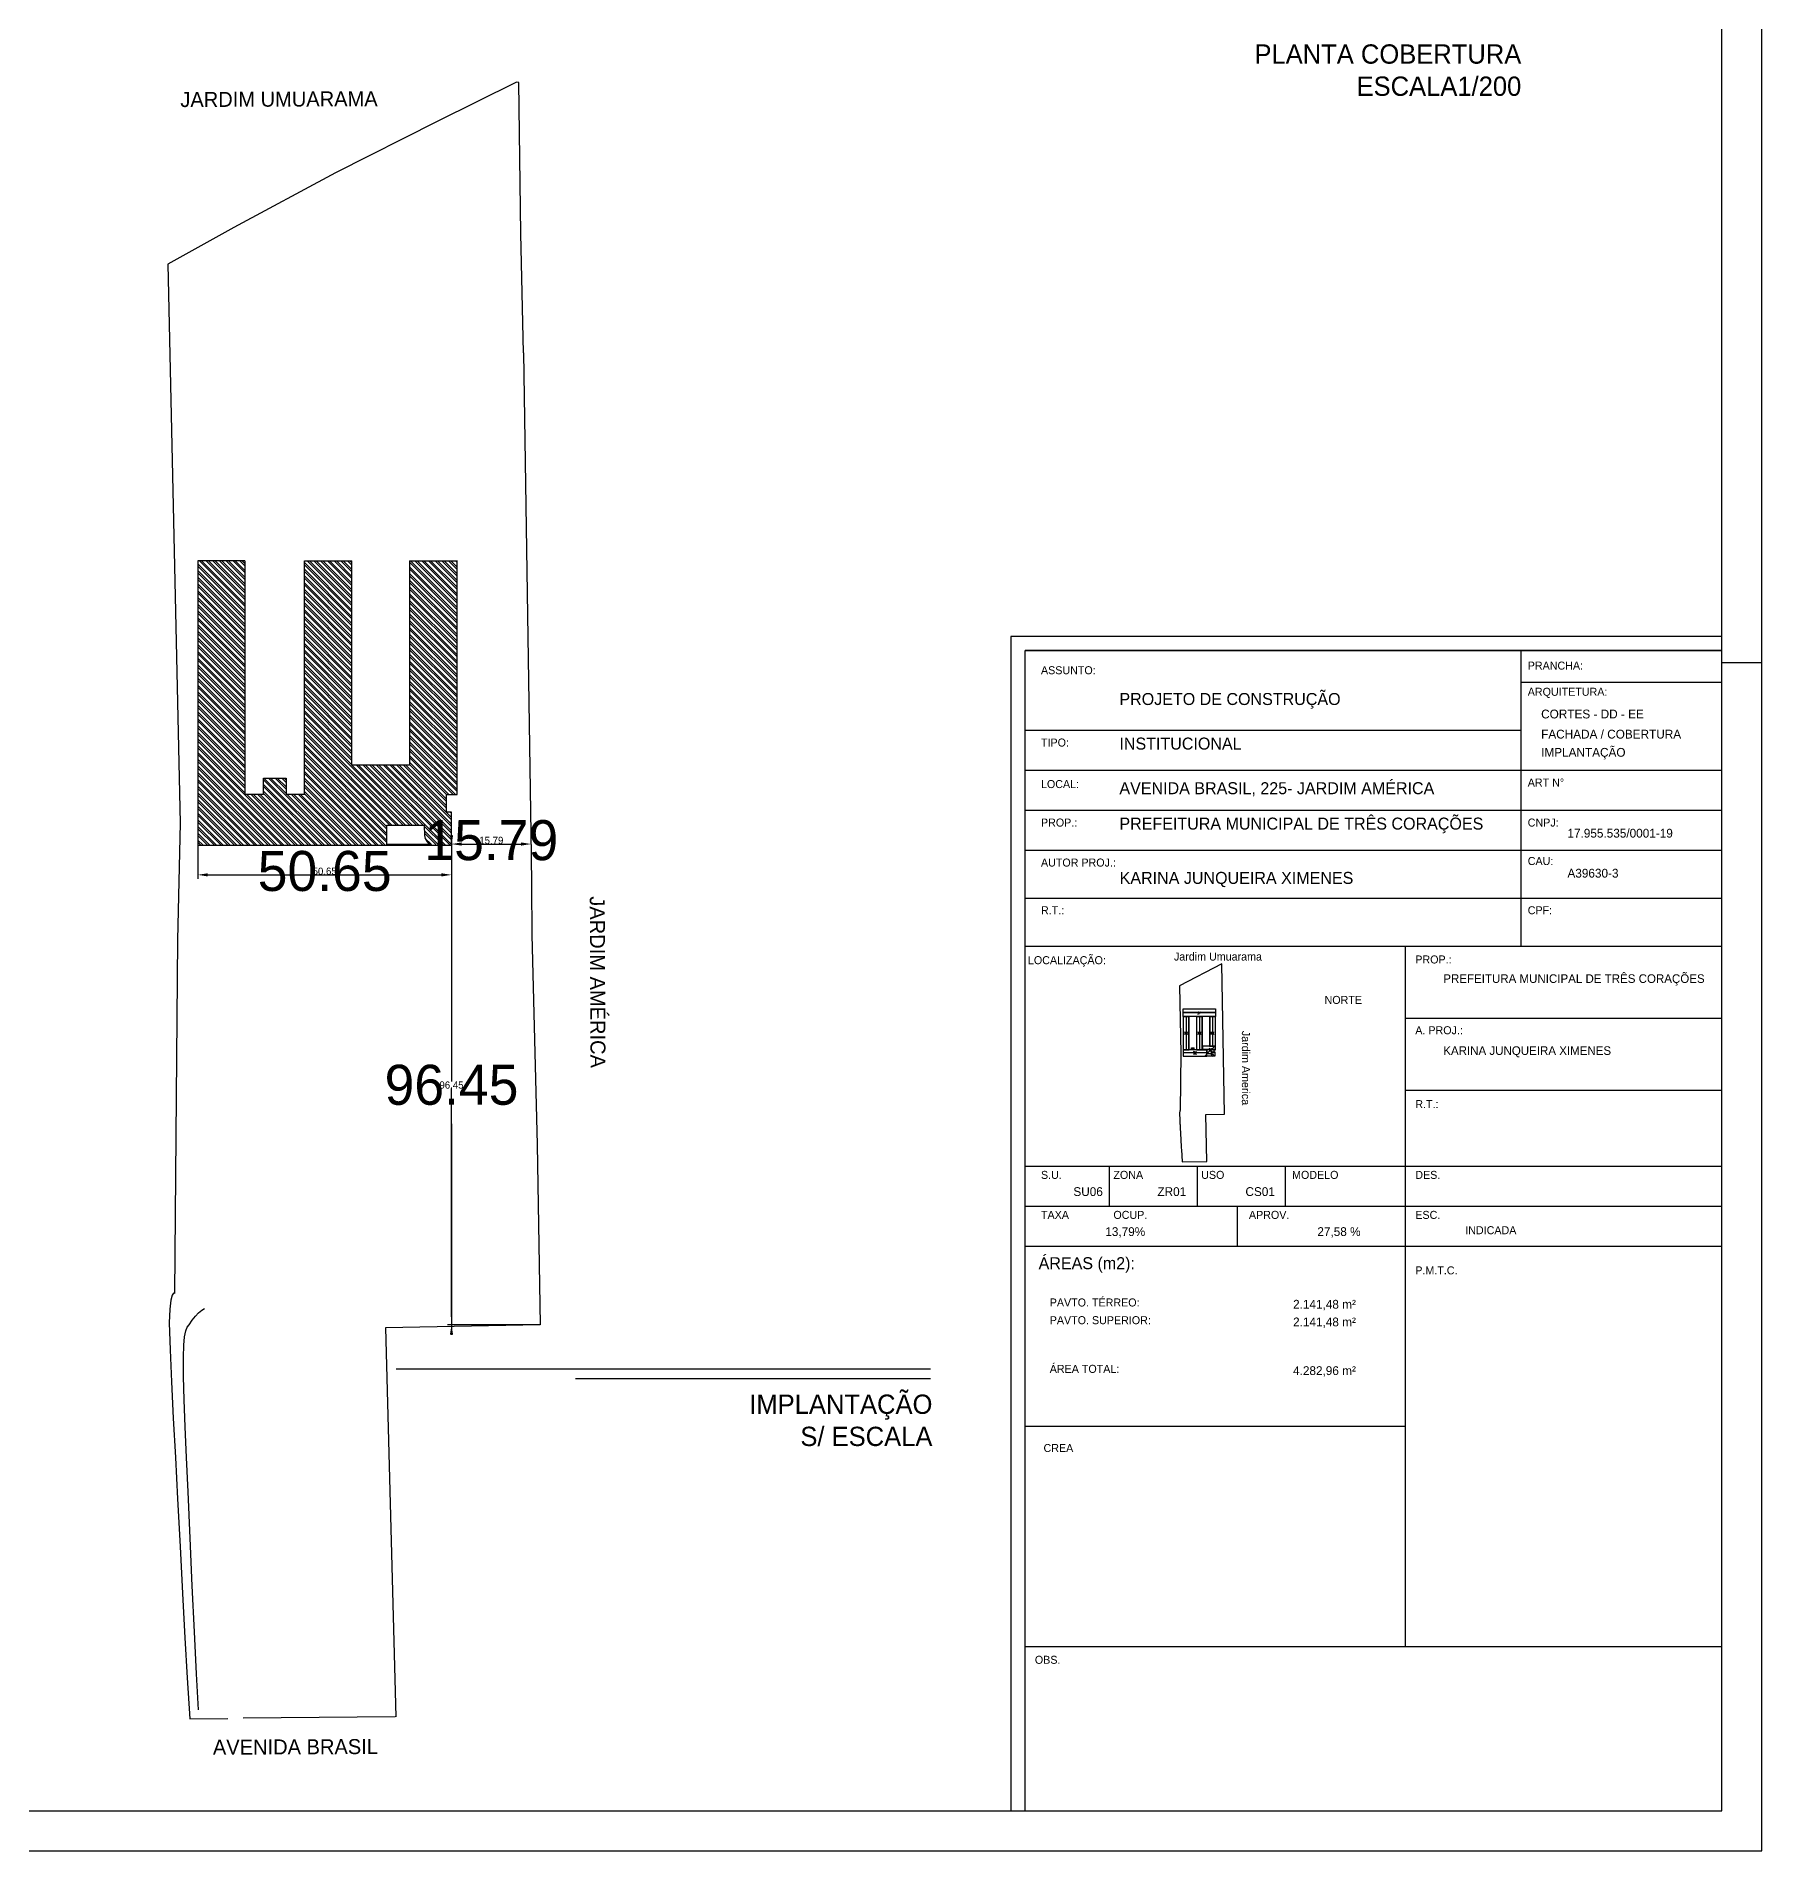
# Model space of a CAD drawing. Header units: metres. Extents: x -999 to 3200, y -1400 to 5056.
# Drawn here: x 1478.89 to 1522.01, y 4703.16 to 4748.51 of the extents above; entities that cross this region are included whole.
import ezdxf

# ---------------------------------------------------------------- set-up
doc = ezdxf.new("R2010")
doc.units = ezdxf.units.M
for name, color, linetype, true_color in [('0.4', 7, 'Continuous', 0x000008), ('0.8', 7, 'Continuous', 0x000008), ('1', 7, 'Continuous', 0x000001), ('LINHA FINAS', 1, 'Continuous', 0x010c03), ('LINHAS', 7, 'Continuous', 0x000002), ('PLANIMETRIA', 7, 'Continuous', 0x000007), ('S2MARGF', 7, 'Continuous', 0x000004), ('S2MARGG', 7, 'Continuous', 0x00000d), ('TEXTO', 7, 'Continuous', 0x000008)]:
    doc.layers.add(name, color=color, linetype=linetype, true_color=true_color)

# ---------------------------------------------------------------- blocks, each defined once
blk = doc.blocks.new('_CLOSEDFILLED')
at = {"color": 0, "linetype": 'BYBLOCK'}
blk.add_solid([(-1, 0.16), (0, 0), (-1, -0.16)], dxfattribs=at)

msp = doc.modelspace()

# ---------------------------------------------------------------- hatches: boundary and pattern name
at = {"layer": '0.4'}
h = msp.add_hatch(dxfattribs=at)
h.set_pattern_fill('ANSI31', color=8)
h.paths.add_polyline_path([(1508.359, 4724.014), (1508.359, 4724.108), (1507.553, 4724.108), (1507.553, 4724.014), (1508.359, 4724.014)])
h.paths.add_polyline_path([(1508.359, 4724.111), (1508.359, 4724.205), (1507.553, 4724.205), (1507.553, 4724.111), (1508.359, 4724.111)])
h.paths.add_polyline_path([(1508.359, 4723.187), (1508.359, 4723.272), (1508.032, 4723.272), (1508.032, 4723.187), (1508.359, 4723.187)])
h.paths.add_polyline_path([(1508.268, 4723.216), (1508.234, 4723.199), (1508.199, 4723.216), (1508.234, 4723.207), (1508.268, 4723.216)])
h.paths.add_polyline_path([(1508.326, 4723.128), (1508.326, 4723.183), (1508.142, 4723.183), (1508.142, 4723.089), (1508.259, 4723.089), (1508.259, 4723.128), (1508.326, 4723.128)])
h.paths.add_polyline_path([(1508.139, 4723.105), (1508.139, 4723.181), (1508.032, 4723.181), (1507.553, 4723.181), (1507.553, 4723.105), (1508.139, 4723.105)])
h.paths.add_polyline_path([(1507.881, 4723.138), (1507.846, 4723.12), (1507.812, 4723.138), (1507.846, 4723.129), (1507.881, 4723.138)])
h.paths.add_polyline_path([(1507.553, 4723.102), (1507.553, 4723.026), (1508.139, 4723.026), (1508.139, 4723.102), (1507.553, 4723.102)])
h.paths.add_polyline_path([(1507.881, 4723.071), (1507.846, 4723.08), (1507.812, 4723.071), (1507.846, 4723.088), (1507.881, 4723.071)])
h.paths.add_polyline_path([(1508.269, 4723.214), (1508.199, 4723.214), (1508.199, 4723.232), (1508.269, 4723.232), (1508.269, 4723.214), (1508.269, 4723.214)])
h.paths.add_polyline_path([(1508.269, 4723.135), (1508.199, 4723.135), (1508.199, 4723.153), (1508.269, 4723.153), (1508.269, 4723.135)])
h.paths.add_polyline_path([(1507.881, 4723.135), (1507.811, 4723.135), (1507.811, 4723.154), (1507.881, 4723.154), (1507.881, 4723.135)])
h.paths.add_polyline_path([(1507.881, 4723.057), (1507.811, 4723.057), (1507.811, 4723.075), (1507.881, 4723.075), (1507.881, 4723.057)])
h.paths.add_polyline_path([(1507.991, 4724.062), (1507.921, 4724.062), (1507.921, 4724.081), (1507.991, 4724.081), (1507.991, 4724.062)])
h.paths.add_polyline_path([(1507.991, 4724.141), (1507.921, 4724.141), (1507.921, 4724.159), (1507.991, 4724.159), (1507.991, 4724.141)])
h = msp.add_hatch(dxfattribs=at)
h.set_pattern_fill('ANSI31', color=8)
h.paths.add_polyline_path([(1508.359, 4723.275), (1508.359, 4724.009), (1508.288, 4724.009), (1508.288, 4723.275), (1508.359, 4723.275)])
h.paths.add_polyline_path([(1508.317, 4723.631), (1508.309, 4723.596), (1508.317, 4723.562), (1508.3, 4723.596), (1508.317, 4723.631)])
h.paths.add_polyline_path([(1508.285, 4723.275), (1508.285, 4724.009), (1508.215, 4724.009), (1508.215, 4723.275), (1508.285, 4723.275)])
h.paths.add_polyline_path([(1508.25, 4723.631), (1508.268, 4723.596), (1508.25, 4723.562), (1508.259, 4723.596), (1508.25, 4723.631)])
h.paths.add_polyline_path([(1508.03, 4723.183), (1508.03, 4724.009), (1507.96, 4724.009), (1507.96, 4723.183), (1508.03, 4723.183)])
h.paths.add_polyline_path([(1507.992, 4723.562), (1507.974, 4723.596), (1507.992, 4723.631), (1507.983, 4723.596), (1507.992, 4723.562)])
h.paths.add_polyline_path([(1507.956, 4723.183), (1507.956, 4724.009), (1507.886, 4724.009), (1507.886, 4723.183), (1507.956, 4723.183)])
h.paths.add_polyline_path([(1507.924, 4723.562), (1507.933, 4723.596), (1507.924, 4723.631), (1507.942, 4723.596), (1507.924, 4723.562)])
h.paths.add_polyline_path([(1507.695, 4723.183), (1507.695, 4724.009), (1507.626, 4724.009), (1507.626, 4723.183), (1507.695, 4723.183)])
h.paths.add_polyline_path([(1507.658, 4723.562), (1507.64, 4723.596), (1507.658, 4723.631), (1507.649, 4723.596), (1507.658, 4723.562)])
h.paths.add_polyline_path([(1507.623, 4723.183), (1507.623, 4724.009), (1507.553, 4724.009), (1507.553, 4723.183), (1507.623, 4723.183)])
h.paths.add_polyline_path([(1507.591, 4723.562), (1507.6, 4723.596), (1507.591, 4723.631), (1507.608, 4723.596), (1507.591, 4723.562)])
h.paths.add_polyline_path([(1508.341, 4723.028), (1508.341, 4723.126), (1508.263, 4723.126), (1508.263, 4723.058), (1508.263, 4723.055), (1508.263, 4723.052), (1508.264, 4723.05), (1508.265, 4723.047), (1508.266, 4723.044), (1508.267, 4723.042), (1508.269, 4723.04), (1508.27, 4723.038), (1508.272, 4723.036), (1508.274, 4723.034), (1508.277, 4723.032), (1508.279, 4723.031), (1508.281, 4723.03), (1508.284, 4723.029), (1508.287, 4723.028), (1508.289, 4723.028), (1508.292, 4723.028), (1508.341, 4723.028)])
h.paths.add_polyline_path([(1508.299, 4723.095), (1508.294, 4723.077), (1508.299, 4723.059), (1508.29, 4723.077), (1508.299, 4723.095)])
h.paths.add_polyline_path([(1508.313, 4723.631), (1508.313, 4723.561), (1508.335, 4723.561), (1508.335, 4723.631), (1508.313, 4723.631)])
h.paths.add_polyline_path([(1508.233, 4723.631), (1508.233, 4723.561), (1508.254, 4723.561), (1508.254, 4723.631), (1508.233, 4723.631)])
h.paths.add_polyline_path([(1507.988, 4723.631), (1507.988, 4723.561), (1508.009, 4723.561), (1508.009, 4723.631), (1507.988, 4723.631)])
h.paths.add_polyline_path([(1507.907, 4723.631), (1507.907, 4723.561), (1507.928, 4723.561), (1507.928, 4723.631), (1507.907, 4723.631), (1507.907, 4723.631)])
h.paths.add_polyline_path([(1507.654, 4723.631), (1507.654, 4723.561), (1507.675, 4723.561), (1507.675, 4723.631), (1507.654, 4723.631)])
h.paths.add_polyline_path([(1507.574, 4723.631), (1507.574, 4723.561), (1507.595, 4723.561), (1507.595, 4723.631), (1507.574, 4723.631), (1507.574, 4723.631)])
h.paths.add_polyline_path([(1508.297, 4723.095), (1508.297, 4723.059), (1508.308, 4723.059), (1508.308, 4723.095), (1508.297, 4723.095), (1508.297, 4723.095)])
at = {"layer": '0.8'}
h = msp.add_hatch(dxfattribs=at)
h.set_pattern_fill('ANSI31', color=8)
h.paths.add_polyline_path([(1507.825, 4723.232), (1507.758, 4723.232), (1507.758, 4723.183), (1507.825, 4723.183), (1507.825, 4723.232)])
h.paths.add_polyline_path([(1507.809, 4723.207), (1507.774, 4723.207), (1507.774, 4723.217), (1507.809, 4723.217), (1507.809, 4723.207)])
at = {"layer": '1'}
h = msp.add_hatch(color=8, dxfattribs=at)
h.dxf.hatch_style = 1
h.paths.add_polyline_path([(1507.956, 4724.135), (1507.921, 4724.143), (1507.956, 4724.126), (1507.991, 4724.143), (1507.956, 4724.135)])
h = msp.add_hatch(color=8, dxfattribs=at)
h.dxf.hatch_style = 1
h.paths.add_polyline_path([(1507.956, 4724.085), (1507.921, 4724.076), (1507.956, 4724.094), (1507.991, 4724.076), (1507.956, 4724.085)])
h = msp.add_hatch(color=8, dxfattribs=at)
h.dxf.hatch_style = 1
h.paths.add_polyline_path([(1507.6, 4723.596), (1507.591, 4723.562), (1507.608, 4723.596), (1507.591, 4723.631), (1507.6, 4723.596)])
h = msp.add_hatch(color=8, dxfattribs=at)
h.dxf.hatch_style = 1
h.paths.add_polyline_path([(1507.649, 4723.596), (1507.658, 4723.562), (1507.64, 4723.596), (1507.658, 4723.631), (1507.649, 4723.596)])
h = msp.add_hatch(color=8, dxfattribs=at)
h.dxf.hatch_style = 1
h.paths.add_polyline_path([(1507.792, 4723.204), (1507.774, 4723.209), (1507.792, 4723.2), (1507.809, 4723.209), (1507.792, 4723.204)])
h = msp.add_hatch(color=8, dxfattribs=at)
h.dxf.hatch_style = 1
h.paths.add_polyline_path([(1507.933, 4723.596), (1507.924, 4723.562), (1507.942, 4723.596), (1507.924, 4723.631), (1507.933, 4723.596)])
h = msp.add_hatch(color=8, dxfattribs=at)
h.dxf.hatch_style = 1
h.paths.add_polyline_path([(1507.983, 4723.596), (1507.992, 4723.562), (1507.974, 4723.596), (1507.992, 4723.631), (1507.983, 4723.596)])
h = msp.add_hatch(color=8, dxfattribs=at)
h.dxf.hatch_style = 1
h.paths.add_polyline_path([(1508.234, 4723.207), (1508.199, 4723.216), (1508.234, 4723.199), (1508.268, 4723.216), (1508.234, 4723.207)])
h = msp.add_hatch(color=8, dxfattribs=at)
h.dxf.hatch_style = 1
h.paths.add_polyline_path([(1508.259, 4723.596), (1508.25, 4723.562), (1508.268, 4723.596), (1508.25, 4723.631), (1508.259, 4723.596)])
h = msp.add_hatch(color=8, dxfattribs=at)
h.dxf.hatch_style = 1
h.paths.add_polyline_path([(1508.309, 4723.596), (1508.317, 4723.562), (1508.3, 4723.596), (1508.317, 4723.631), (1508.309, 4723.596)])
h = msp.add_hatch(color=8, dxfattribs=at)
h.dxf.hatch_style = 1
h.paths.add_polyline_path([(1507.846, 4723.129), (1507.812, 4723.138), (1507.846, 4723.12), (1507.881, 4723.138), (1507.846, 4723.129)])
h = msp.add_hatch(color=8, dxfattribs=at)
h.dxf.hatch_style = 1
h.paths.add_polyline_path([(1507.846, 4723.08), (1507.812, 4723.071), (1507.846, 4723.088), (1507.881, 4723.071), (1507.846, 4723.08)])
h = msp.add_hatch(color=8, dxfattribs=at)
h.dxf.hatch_style = 1
h.paths.add_polyline_path([(1508.234, 4723.158), (1508.199, 4723.149), (1508.234, 4723.166), (1508.268, 4723.149), (1508.234, 4723.158)])
h = msp.add_hatch(color=8, dxfattribs=at)
h.dxf.hatch_style = 1
h.paths.add_polyline_path([(1508.294, 4723.077), (1508.299, 4723.059), (1508.29, 4723.077), (1508.299, 4723.095), (1508.294, 4723.077)])

# ---------------------------------------------------------------- linework, layer by layer
at = {"color": 7}
for p, q in [((1484.101, 4735.403), (1482.926, 4735.403)), ((1482.926, 4735.329), (1484.101, 4734.154)), ((1482.926, 4735.273), (1484.101, 4734.098)), ((1482.926, 4735.161), (1484.101, 4733.986)), ((1482.926, 4735.105), (1484.101, 4733.93)), ((1482.964, 4735.403), (1484.101, 4734.266)), ((1483.02, 4735.403), (1484.101, 4734.322)), ((1483.133, 4735.403), (1484.101, 4734.435)), ((1483.189, 4735.403), (1484.101, 4734.491)), ((1483.301, 4735.403), (1484.101, 4734.603)), ((1483.357, 4735.403), (1484.101, 4734.659)), ((1483.469, 4735.403), (1484.101, 4734.771)), ((1483.525, 4735.403), (1484.101, 4734.828)), ((1483.638, 4735.403), (1484.101, 4734.94)), ((1483.694, 4735.403), (1484.101, 4734.996)), ((1483.806, 4735.403), (1484.101, 4735.108)), ((1483.862, 4735.403), (1484.101, 4735.164)), ((1483.974, 4735.403), (1484.101, 4735.277)), ((1484.031, 4735.403), (1484.101, 4735.333)), ((1485.589, 4735.403), (1486.776, 4735.403)), ((1485.589, 4735.361), (1486.776, 4734.173)), ((1485.589, 4735.304), (1486.776, 4734.117)), ((1485.589, 4735.192), (1486.776, 4734.005)), ((1485.589, 4735.136), (1486.776, 4733.949)), ((1485.589, 4735.024), (1486.776, 4733.836)), ((1485.658, 4735.403), (1486.776, 4734.285)), ((1485.714, 4735.403), (1486.776, 4734.341)), ((1485.827, 4735.403), (1486.776, 4734.454)), ((1485.883, 4735.403), (1486.776, 4734.51)), ((1485.995, 4735.403), (1486.776, 4734.622)), ((1486.051, 4735.403), (1486.776, 4734.678)), ((1486.163, 4735.403), (1486.776, 4734.79)), ((1486.22, 4735.403), (1486.776, 4734.847)), ((1486.332, 4735.403), (1486.776, 4734.959)), ((1486.388, 4735.403), (1486.776, 4735.015)), ((1486.5, 4735.403), (1486.776, 4735.127)), ((1486.556, 4735.403), (1486.776, 4735.183)), ((1486.669, 4735.403), (1486.776, 4735.296)), ((1486.725, 4735.403), (1486.776, 4735.352)), ((1488.22, 4735.403), (1489.407, 4735.403)), ((1488.22, 4735.367), (1489.407, 4734.18)), ((1488.22, 4735.255), (1489.407, 4734.068)), ((1488.22, 4735.199), (1489.407, 4734.011)), ((1488.22, 4735.087), (1489.407, 4733.899)), ((1488.22, 4735.031), (1489.407, 4733.843)), ((1488.24, 4735.403), (1489.407, 4734.236)), ((1488.352, 4735.403), (1489.407, 4734.348)), ((1488.408, 4735.403), (1489.407, 4734.404)), ((1488.521, 4735.403), (1489.407, 4734.517)), ((1488.577, 4735.403), (1489.407, 4734.573)), ((1488.689, 4735.403), (1489.407, 4734.685)), ((1488.745, 4735.403), (1489.407, 4734.741)), ((1488.857, 4735.403), (1489.407, 4734.853)), ((1488.914, 4735.403), (1489.407, 4734.909)), ((1489.026, 4735.403), (1489.407, 4735.022)), ((1489.082, 4735.403), (1489.407, 4735.078)), ((1489.194, 4735.403), (1489.407, 4735.19)), ((1489.25, 4735.403), (1489.407, 4735.246)), ((1489.363, 4735.403), (1489.407, 4735.358)), ((1482.926, 4734.992), (1484.101, 4733.817)), ((1482.926, 4734.936), (1484.101, 4733.761)), ((1482.926, 4734.824), (1484.101, 4733.649)), ((1482.926, 4734.768), (1484.101, 4733.593)), ((1482.926, 4734.656), (1484.101, 4733.481)), ((1482.926, 4734.599), (1484.101, 4733.424)), ((1485.589, 4734.968), (1486.776, 4733.78)), ((1485.589, 4734.855), (1486.776, 4733.668)), ((1485.589, 4734.799), (1486.776, 4733.612)), ((1485.589, 4734.687), (1486.776, 4733.5)), ((1485.589, 4734.631), (1486.776, 4733.443)), ((1488.22, 4734.918), (1489.407, 4733.731)), ((1488.22, 4734.862), (1489.407, 4733.675)), ((1488.22, 4734.75), (1489.407, 4733.562)), ((1488.22, 4734.694), (1489.407, 4733.506)), ((1488.22, 4734.582), (1489.407, 4733.394)), ((1482.926, 4734.487), (1484.101, 4733.312)), ((1482.926, 4734.431), (1484.101, 4733.256)), ((1482.926, 4734.319), (1484.101, 4733.144)), ((1482.926, 4734.263), (1484.101, 4733.088)), ((1482.926, 4734.15), (1484.101, 4732.975)), ((1482.926, 4734.094), (1484.101, 4732.919)), ((1485.589, 4734.519), (1486.776, 4733.331)), ((1485.589, 4734.463), (1486.776, 4733.275)), ((1485.589, 4734.35), (1486.776, 4733.163)), ((1485.589, 4734.294), (1486.776, 4733.107)), ((1485.589, 4734.182), (1486.776, 4732.994)), ((1485.589, 4734.126), (1486.776, 4732.938)), ((1488.22, 4734.525), (1489.407, 4733.338)), ((1488.22, 4734.413), (1489.407, 4733.226)), ((1488.22, 4734.357), (1489.407, 4733.17)), ((1488.22, 4734.245), (1489.407, 4733.057)), ((1488.22, 4734.189), (1489.407, 4733.001)), ((1482.926, 4733.982), (1484.101, 4732.807)), ((1482.926, 4733.926), (1484.101, 4732.751)), ((1482.926, 4733.814), (1484.101, 4732.639)), ((1482.926, 4733.757), (1484.101, 4732.582)), ((1482.926, 4733.645), (1484.101, 4732.47)), ((1485.589, 4734.014), (1486.776, 4732.826)), ((1485.589, 4733.957), (1486.776, 4732.77)), ((1485.589, 4733.845), (1486.776, 4732.658)), ((1485.589, 4733.789), (1486.776, 4732.602)), ((1485.589, 4733.677), (1486.776, 4732.489)), ((1488.22, 4734.076), (1489.407, 4732.889)), ((1488.22, 4734.02), (1489.407, 4732.833)), ((1488.22, 4733.908), (1489.407, 4732.721)), ((1488.22, 4733.852), (1489.407, 4732.664)), ((1488.22, 4733.74), (1489.407, 4732.552)), ((1488.22, 4733.684), (1489.407, 4732.496)), ((1482.926, 4733.589), (1484.101, 4732.414)), ((1482.926, 4733.477), (1484.101, 4732.302)), ((1482.926, 4733.421), (1484.101, 4732.246)), ((1482.926, 4733.308), (1484.101, 4732.133)), ((1482.926, 4733.252), (1484.101, 4732.077)), ((1485.589, 4733.621), (1486.776, 4732.433)), ((1485.589, 4733.508), (1486.776, 4732.321)), ((1485.589, 4733.452), (1486.776, 4732.265)), ((1485.589, 4733.34), (1486.776, 4732.153)), ((1485.589, 4733.284), (1486.776, 4732.096)), ((1488.22, 4733.571), (1489.407, 4732.384)), ((1488.22, 4733.515), (1489.407, 4732.328)), ((1488.22, 4733.403), (1489.407, 4732.215)), ((1488.22, 4733.347), (1489.407, 4732.159)), ((1488.22, 4733.234), (1489.407, 4732.047)), ((1482.926, 4733.14), (1484.101, 4731.965)), ((1482.926, 4733.084), (1484.101, 4731.909)), ((1482.926, 4732.972), (1484.101, 4731.797)), ((1482.926, 4732.916), (1484.101, 4731.741)), ((1482.926, 4732.803), (1484.101, 4731.628)), ((1482.926, 4732.747), (1484.101, 4731.572)), ((1485.589, 4733.172), (1486.776, 4731.984)), ((1485.589, 4733.116), (1486.776, 4731.928)), ((1485.589, 4733.003), (1486.776, 4731.816)), ((1485.589, 4732.947), (1486.776, 4731.76)), ((1485.589, 4732.835), (1486.776, 4731.647)), ((1485.589, 4732.779), (1486.776, 4731.591)), ((1488.22, 4733.178), (1489.407, 4731.991)), ((1488.22, 4733.066), (1489.407, 4731.879)), ((1488.22, 4733.01), (1489.407, 4731.822)), ((1488.22, 4732.898), (1489.407, 4731.71)), ((1488.22, 4732.842), (1489.407, 4731.654)), ((1482.926, 4732.635), (1484.101, 4731.46)), ((1482.926, 4732.579), (1484.101, 4731.404)), ((1482.926, 4732.467), (1484.101, 4731.292)), ((1482.926, 4732.41), (1484.101, 4731.235)), ((1482.926, 4732.298), (1484.101, 4731.123)), ((1485.589, 4732.667), (1486.776, 4731.479)), ((1485.589, 4732.61), (1486.776, 4731.423)), ((1485.589, 4732.498), (1486.776, 4731.311)), ((1485.589, 4732.442), (1486.776, 4731.255)), ((1485.589, 4732.33), (1486.776, 4731.142)), ((1488.22, 4732.729), (1489.407, 4731.542)), ((1488.22, 4732.673), (1489.407, 4731.486)), ((1488.22, 4732.561), (1489.407, 4731.373)), ((1488.22, 4732.505), (1489.407, 4731.317)), ((1488.22, 4732.393), (1489.407, 4731.205)), ((1488.22, 4732.336), (1489.407, 4731.149)), ((1482.926, 4732.242), (1484.101, 4731.067)), ((1482.926, 4732.13), (1484.101, 4730.955)), ((1482.926, 4732.074), (1484.101, 4730.899)), ((1482.926, 4731.961), (1484.101, 4730.786)), ((1482.926, 4731.905), (1484.101, 4730.73)), ((1485.589, 4732.274), (1486.776, 4731.086)), ((1485.589, 4732.161), (1486.776, 4730.974)), ((1485.589, 4732.105), (1486.776, 4730.918)), ((1485.589, 4731.993), (1486.776, 4730.806)), ((1485.589, 4731.937), (1486.776, 4730.749)), ((1485.589, 4731.825), (1486.776, 4730.637)), ((1488.22, 4732.224), (1489.407, 4731.037)), ((1488.22, 4732.168), (1489.407, 4730.981)), ((1488.22, 4732.056), (1489.407, 4730.868)), ((1488.22, 4732), (1489.407, 4730.812)), ((1488.22, 4731.887), (1489.407, 4730.7)), ((1488.22, 4731.831), (1489.407, 4730.644)), ((1482.926, 4731.793), (1484.101, 4730.618)), ((1482.926, 4731.737), (1484.101, 4730.562)), ((1482.926, 4731.625), (1484.101, 4730.45)), ((1482.926, 4731.569), (1484.101, 4730.394)), ((1482.926, 4731.456), (1484.101, 4730.281)), ((1482.926, 4731.4), (1484.101, 4730.225)), ((1485.589, 4731.769), (1486.776, 4730.581)), ((1485.589, 4731.656), (1486.776, 4730.469)), ((1485.589, 4731.6), (1486.776, 4730.413)), ((1485.589, 4731.488), (1486.776, 4730.3)), ((1485.589, 4731.432), (1488.224, 4728.796)), ((1488.22, 4731.719), (1489.407, 4730.532)), ((1488.22, 4731.663), (1489.407, 4730.475)), ((1488.22, 4731.551), (1489.407, 4730.363)), ((1488.22, 4731.495), (1489.407, 4730.307)), ((1488.22, 4731.382), (1489.407, 4730.195)), ((1482.926, 4731.288), (1484.101, 4730.113)), ((1482.926, 4731.232), (1484.101, 4730.057)), ((1482.926, 4731.12), (1484.101, 4729.945)), ((1482.926, 4731.063), (1484.101, 4729.888)), ((1482.926, 4730.951), (1484.101, 4729.776)), ((1485.589, 4731.319), (1488.113, 4728.795)), ((1485.589, 4731.263), (1488.057, 4728.795)), ((1485.589, 4731.151), (1487.945, 4728.795)), ((1485.589, 4731.095), (1487.889, 4728.794)), ((1485.589, 4730.983), (1487.778, 4728.794)), ((1485.589, 4730.927), (1487.722, 4728.793)), ((1488.22, 4731.326), (1489.407, 4730.139)), ((1488.22, 4731.214), (1489.407, 4730.026)), ((1488.22, 4731.158), (1489.407, 4729.97)), ((1488.22, 4731.046), (1489.407, 4729.858)), ((1488.22, 4730.989), (1489.407, 4729.802)), ((1482.926, 4730.895), (1484.101, 4729.72)), ((1482.926, 4730.783), (1484.101, 4729.608)), ((1482.926, 4730.727), (1485.36, 4728.293)), ((1482.926, 4730.614), (1485.247, 4728.293)), ((1482.926, 4730.558), (1485.191, 4728.293)), ((1485.589, 4730.814), (1487.651, 4728.752)), ((1485.589, 4730.758), (1487.651, 4728.696)), ((1485.589, 4730.646), (1487.651, 4728.583)), ((1485.589, 4730.59), (1487.651, 4728.527)), ((1485.589, 4730.478), (1487.651, 4728.415)), ((1488.22, 4730.877), (1489.407, 4729.69)), ((1488.22, 4730.821), (1489.407, 4729.634)), ((1488.22, 4730.709), (1489.367, 4729.562)), ((1488.22, 4730.653), (1489.311, 4729.562)), ((1488.22, 4730.54), (1489.198, 4729.562)), ((1488.22, 4730.484), (1489.145, 4729.559)), ((1482.926, 4730.446), (1485.079, 4728.293)), ((1482.926, 4730.39), (1485.023, 4728.293)), ((1482.926, 4730.278), (1484.911, 4728.293)), ((1482.926, 4730.222), (1484.854, 4728.293)), ((1482.926, 4730.109), (1484.742, 4728.293)), ((1482.926, 4730.053), (1484.686, 4728.293)), ((1485.589, 4730.421), (1487.651, 4728.359)), ((1485.589, 4730.309), (1487.605, 4728.293)), ((1485.589, 4730.253), (1487.548, 4728.293)), ((1485.589, 4730.141), (1487.436, 4728.293)), ((1485.589, 4730.085), (1487.38, 4728.293)), ((1486.777, 4730.299), (1488.28, 4728.796)), ((1486.889, 4730.299), (1488.392, 4728.797)), ((1486.945, 4730.299), (1488.448, 4728.797)), ((1487.058, 4730.299), (1488.559, 4728.798)), ((1487.114, 4730.299), (1489.113, 4728.3)), ((1487.226, 4730.299), (1489.231, 4728.295)), ((1487.282, 4730.299), (1489.266, 4728.316)), ((1487.394, 4730.299), (1489.266, 4728.428)), ((1487.451, 4730.299), (1489.266, 4728.484)), ((1487.563, 4730.299), (1489.266, 4728.596)), ((1487.619, 4730.299), (1489.266, 4728.652)), ((1487.731, 4730.299), (1489.266, 4728.765)), ((1487.787, 4730.299), (1489.266, 4728.821)), ((1487.9, 4730.299), (1489.266, 4728.933)), ((1487.956, 4730.299), (1489.266, 4728.989)), ((1488.068, 4730.299), (1489.145, 4729.223)), ((1488.124, 4730.299), (1489.145, 4729.279)), ((1488.22, 4730.372), (1489.145, 4729.447)), ((1488.22, 4730.316), (1489.145, 4729.391)), ((1482.926, 4729.941), (1484.574, 4728.293)), ((1482.926, 4729.885), (1484.518, 4728.293)), ((1482.926, 4729.772), (1484.405, 4728.293)), ((1482.926, 4729.716), (1484.349, 4728.293)), ((1482.926, 4729.604), (1484.237, 4728.293)), ((1484.141, 4729.568), (1485.416, 4728.293)), ((1484.253, 4729.568), (1485.528, 4728.293)), ((1484.309, 4729.568), (1485.584, 4728.293)), ((1484.421, 4729.568), (1485.696, 4728.293)), ((1484.477, 4729.568), (1485.752, 4728.293)), ((1484.567, 4729.928), (1486.201, 4728.293)), ((1484.567, 4729.816), (1486.089, 4728.293)), ((1484.567, 4729.76), (1486.033, 4728.293)), ((1484.567, 4729.647), (1485.921, 4728.293)), ((1484.567, 4729.591), (1485.865, 4728.293)), ((1484.576, 4729.974), (1486.258, 4728.293)), ((1484.689, 4729.974), (1486.37, 4728.293)), ((1484.745, 4729.974), (1485.135, 4729.584)), ((1484.857, 4729.974), (1485.135, 4729.696)), ((1484.913, 4729.974), (1485.135, 4729.752)), ((1485.025, 4729.974), (1485.135, 4729.864)), ((1485.081, 4729.974), (1485.135, 4729.92)), ((1485.151, 4729.568), (1486.426, 4728.293)), ((1485.263, 4729.568), (1486.538, 4728.293)), ((1485.319, 4729.568), (1486.594, 4728.293)), ((1485.432, 4729.568), (1486.707, 4728.293)), ((1485.488, 4729.568), (1486.763, 4728.293)), ((1485.589, 4729.972), (1487.268, 4728.293)), ((1485.589, 4729.916), (1487.212, 4728.293)), ((1485.589, 4729.804), (1487.099, 4728.293)), ((1485.589, 4729.748), (1487.043, 4728.293)), ((1485.589, 4729.636), (1486.931, 4728.293)), ((1485.589, 4729.58), (1486.875, 4728.293)), ((1482.926, 4729.548), (1484.181, 4728.293)), ((1482.926, 4729.436), (1484.069, 4728.293)), ((1482.926, 4729.38), (1484.012, 4728.293)), ((1482.926, 4729.267), (1483.9, 4728.293)), ((1482.926, 4729.211), (1483.844, 4728.293)), ((1489.244, 4729.124), (1489.266, 4729.101)), ((1482.926, 4729.099), (1483.732, 4728.293)), ((1482.926, 4729.043), (1483.676, 4728.293)), ((1482.926, 4728.931), (1483.563, 4728.293)), ((1482.926, 4728.874), (1483.507, 4728.293)), ((1482.926, 4728.762), (1483.395, 4728.293)), ((1482.926, 4728.706), (1483.339, 4728.293)), ((1488.587, 4728.77), (1489.054, 4728.303)), ((1488.588, 4728.657), (1488.937, 4728.308)), ((1482.926, 4728.594), (1483.227, 4728.293)), ((1482.926, 4728.538), (1483.171, 4728.293)), ((1482.926, 4728.425), (1483.058, 4728.293)), ((1482.926, 4728.369), (1483.002, 4728.293)), ((1482.926, 4728.293), (1482.926, 4727.554)), ((1488.588, 4728.6), (1488.878, 4728.311)), ((1488.603, 4728.473), (1488.765, 4728.312)), ((1489.266, 4728.543), (1489.266, 4723.269)), ((1489.266, 4728.293), (1489.266, 4728.324)), ((1489.266, 4728.293), (1489.266, 4727.554)), ((1489.266, 4728.293), (1489.266, 4728.293)), ((1491.255, 4728.324), (1491.255, 4728.324)), ((1483.176, 4727.554), (1483.596, 4727.554)), ((1488.596, 4727.554), (1489.016, 4727.554)), ((1489.266, 4721.332), (1489.266, 4716.058)), ((1491.48, 4716.308), (1489.266, 4716.308))]:
    msp.add_line(p, q, dxfattribs=at)
for p, q in [((1489.266, 4728.393), (1489.266, 4728.424)), ((1489.466, 4728.324), (1491.055, 4728.324)), ((1482.926, 4728.193), (1482.926, 4727.454)), ((1489.266, 4728.193), (1489.266, 4727.454)), ((1489.266, 4728.093), (1489.266, 4722.39)), ((1483.126, 4727.554), (1489.066, 4727.554)), ((1489.266, 4716.508), (1489.266, 4722.21)), ((1491.38, 4716.308), (1489.166, 4716.308))]:
    msp.add_line(p, q)
for points in [[(1482.926, 4735.403), (1482.926, 4728.293), (1489.266, 4728.293), (1489.266, 4729.124), (1489.145, 4729.124), (1489.145, 4729.562), (1489.407, 4729.562), (1489.407, 4735.415)], [(1484.101, 4735.403), (1484.101, 4729.568), (1484.567, 4729.568), (1484.567, 4729.974), (1485.135, 4729.974), (1485.135, 4729.568), (1485.589, 4729.568), (1485.589, 4735.403)], [(1488.22, 4735.403), (1488.22, 4730.299), (1486.776, 4730.299), (1486.776, 4735.403)], [(1488.587, 4728.793), (1488.589, 4728.536), (1488.605, 4728.465), (1488.629, 4728.418), (1488.652, 4728.387), (1488.681, 4728.358), (1488.727, 4728.326), (1488.757, 4728.312), (1487.651, 4728.312), (1487.651, 4728.793), (1488.587, 4728.798)]]:
    msp.add_lwpolyline(points, dxfattribs=at)
at = {"layer": '0.8', "color": 8}
for p, q in [((1501.241, 4715.203), (1487.884, 4715.203)), ((1501.241, 4714.961), (1492.363, 4714.961))]:
    msp.add_line(p, q, dxfattribs=at)
at = {"layer": '1', "color": 8}
for p, q in [((1507.551, 4724.207), (1508.361, 4724.207)), ((1507.551, 4724.012), (1507.551, 4724.207)), ((1507.553, 4724.205), (1508.359, 4724.205)), ((1507.553, 4724.014), (1507.553, 4724.205)), ((1508.359, 4724.205), (1508.359, 4724.014)), ((1508.361, 4724.207), (1508.361, 4724.012)), ((1508.361, 4724.012), (1507.551, 4724.012)), ((1508.359, 4724.111), (1507.553, 4724.111)), ((1508.359, 4724.109), (1507.553, 4724.109)), ((1508.359, 4724.108), (1507.553, 4724.108)), ((1508.359, 4724.014), (1507.553, 4724.014)), ((1507.695, 4724.009), (1507.553, 4724.009)), ((1507.553, 4724.009), (1507.553, 4723.183)), ((1507.623, 4724.009), (1507.623, 4723.183)), ((1507.624, 4724.009), (1507.624, 4723.183)), ((1507.626, 4724.009), (1507.626, 4723.183)), ((1507.695, 4723.183), (1507.695, 4724.009)), ((1508.03, 4724.009), (1507.886, 4724.009)), ((1507.886, 4724.009), (1507.886, 4723.183)), ((1507.921, 4724.076), (1507.956, 4724.085)), ((1507.956, 4724.009), (1507.956, 4723.183)), ((1507.958, 4724.009), (1507.958, 4723.183)), ((1507.96, 4724.009), (1507.96, 4723.183)), ((1508.03, 4723.183), (1508.03, 4724.009)), ((1508.359, 4724.009), (1508.215, 4724.009)), ((1508.215, 4724.009), (1508.215, 4723.275)), ((1508.285, 4724.009), (1508.285, 4723.275)), ((1508.287, 4724.009), (1508.287, 4723.275)), ((1508.288, 4724.009), (1508.288, 4723.275)), ((1508.359, 4723.275), (1508.359, 4724.009)), ((1507.6, 4723.596), (1507.591, 4723.631)), ((1507.608, 4723.596), (1507.591, 4723.631)), ((1507.591, 4723.562), (1507.6, 4723.596)), ((1507.608, 4723.596), (1507.591, 4723.562)), ((1507.64, 4723.596), (1507.658, 4723.631)), ((1507.64, 4723.596), (1507.658, 4723.562)), ((1507.649, 4723.596), (1507.658, 4723.631)), ((1507.658, 4723.562), (1507.649, 4723.596)), ((1507.756, 4723.234), (1507.827, 4723.234)), ((1507.756, 4723.183), (1507.756, 4723.234)), ((1507.758, 4723.232), (1507.825, 4723.232)), ((1507.758, 4723.183), (1507.758, 4723.232)), ((1507.774, 4723.209), (1507.792, 4723.204)), ((1507.792, 4723.2), (1507.774, 4723.209)), ((1507.792, 4723.204), (1507.809, 4723.209)), ((1507.792, 4723.2), (1507.809, 4723.209)), ((1507.825, 4723.183), (1507.825, 4723.232)), ((1507.827, 4723.183), (1507.827, 4723.234)), ((1507.933, 4723.596), (1507.924, 4723.631)), ((1507.942, 4723.596), (1507.924, 4723.631)), ((1507.924, 4723.562), (1507.933, 4723.596)), ((1507.942, 4723.596), (1507.924, 4723.562)), ((1507.974, 4723.596), (1507.992, 4723.631)), ((1507.974, 4723.596), (1507.992, 4723.562)), ((1507.983, 4723.596), (1507.992, 4723.631)), ((1507.992, 4723.562), (1507.983, 4723.596)), ((1508.032, 4723.275), (1508.032, 4723.183)), ((1508.361, 4723.275), (1508.032, 4723.275)), ((1508.359, 4723.272), (1508.032, 4723.272)), ((1508.199, 4723.216), (1508.234, 4723.207)), ((1508.234, 4723.199), (1508.199, 4723.216)), ((1508.234, 4723.207), (1508.268, 4723.216)), ((1508.234, 4723.199), (1508.268, 4723.216)), ((1508.259, 4723.596), (1508.25, 4723.631)), ((1508.268, 4723.596), (1508.25, 4723.631)), ((1508.25, 4723.562), (1508.259, 4723.596)), ((1508.268, 4723.596), (1508.25, 4723.562)), ((1508.3, 4723.596), (1508.317, 4723.631)), ((1508.3, 4723.596), (1508.317, 4723.562)), ((1508.309, 4723.596), (1508.317, 4723.631)), ((1508.317, 4723.562), (1508.309, 4723.596)), ((1508.359, 4723.185), (1508.359, 4723.272)), ((1508.361, 4723.183), (1508.361, 4723.275)), ((1508.139, 4723.105), (1507.553, 4723.105)), ((1508.139, 4723.104), (1507.553, 4723.104)), ((1508.139, 4723.102), (1507.553, 4723.102)), ((1507.812, 4723.138), (1507.846, 4723.129)), ((1507.846, 4723.12), (1507.812, 4723.138)), ((1507.846, 4723.088), (1507.812, 4723.071)), ((1507.812, 4723.071), (1507.846, 4723.08)), ((1507.846, 4723.129), (1507.881, 4723.138)), ((1507.846, 4723.12), (1507.881, 4723.138)), ((1507.846, 4723.088), (1507.881, 4723.071)), ((1507.846, 4723.08), (1507.881, 4723.071)), ((1508.359, 4723.187), (1508.032, 4723.187)), ((1508.326, 4723.185), (1508.032, 4723.185)), ((1508.032, 4723.183), (1508.142, 4723.183)), ((1508.142, 4723.183), (1508.142, 4723.087)), ((1508.326, 4723.183), (1508.142, 4723.183)), ((1508.142, 4723.089), (1508.259, 4723.089)), ((1508.142, 4723.087), (1508.259, 4723.087)), ((1508.292, 4723.026), (1508.142, 4723.026)), ((1508.292, 4723.024), (1508.142, 4723.024)), ((1508.234, 4723.166), (1508.199, 4723.149)), ((1508.199, 4723.149), (1508.234, 4723.158)), ((1508.234, 4723.166), (1508.268, 4723.149)), ((1508.234, 4723.158), (1508.268, 4723.149)), ((1508.259, 4723.089), (1508.259, 4723.128)), ((1508.259, 4723.128), (1508.326, 4723.128)), ((1508.259, 4723.087), (1508.259, 4723.058)), ((1508.261, 4723.058), (1508.261, 4723.126)), ((1508.261, 4723.126), (1508.341, 4723.126)), ((1508.263, 4723.058), (1508.263, 4723.126)), ((1508.29, 4723.077), (1508.299, 4723.095)), ((1508.29, 4723.077), (1508.299, 4723.059)), ((1508.294, 4723.077), (1508.299, 4723.095)), ((1508.299, 4723.059), (1508.294, 4723.077)), ((1508.326, 4723.128), (1508.326, 4723.185)), ((1508.326, 4723.185), (1508.359, 4723.185)), ((1508.328, 4723.128), (1508.328, 4723.183)), ((1508.328, 4723.183), (1508.361, 4723.183)), ((1508.328, 4723.128), (1508.343, 4723.128))]:
    msp.add_line(p, q, dxfattribs=at)
at = {"layer": '1', "color": 1}
msp.add_lwpolyline([(1507.524, 4720.381), (1508.147, 4720.387), (1508.116, 4721.564), (1508.584, 4721.573), (1508.52, 4725.333), (1507.458, 4724.783), (1507.494, 4723.091), (1507.478, 4721.668), (1507.471, 4721.663), (1507.467, 4721.648), (1507.465, 4721.628), (1507.463, 4721.613), (1507.462, 4721.598), (1507.462, 4721.583), (1507.462, 4721.568), (1507.462, 4721.553), (1507.463, 4721.538), (1507.463, 4721.523), (1507.464, 4721.507), (1507.464, 4721.492), (1507.465, 4721.477), (1507.466, 4721.462), (1507.466, 4721.451), (1507.466, 4721.447), (1507.467, 4721.432), (1507.468, 4721.417), (1507.468, 4721.4), (1507.47, 4721.371), (1507.471, 4721.356), (1507.471, 4721.341), (1507.472, 4721.326), (1507.473, 4721.311), (1507.474, 4721.296), (1507.474, 4721.281), (1507.475, 4721.266), (1507.476, 4721.25), (1507.477, 4721.235), (1507.478, 4721.22), (1507.479, 4721.205), (1507.479, 4721.19), (1507.48, 4721.175), (1507.481, 4721.16), (1507.482, 4721.145), (1507.483, 4721.13), (1507.483, 4721.114), (1507.484, 4721.099), (1507.485, 4721.084), (1507.486, 4721.069), (1507.487, 4721.054), (1507.488, 4721.039), (1507.488, 4721.024), (1507.489, 4721.009), (1507.49, 4720.993), (1507.491, 4720.978), (1507.491, 4720.963), (1507.492, 4720.948), (1507.493, 4720.933), (1507.494, 4720.918), (1507.495, 4720.903), (1507.495, 4720.888), (1507.496, 4720.873), (1507.497, 4720.857), (1507.498, 4720.842), (1507.499, 4720.827), (1507.499, 4720.812), (1507.5, 4720.797), (1507.501, 4720.782), (1507.502, 4720.767), (1507.502, 4720.752), (1507.503, 4720.737), (1507.504, 4720.721), (1507.506, 4720.691), (1507.524, 4720.381)], dxfattribs=at)
at = {"layer": '1', "color": 8}
for points in [[(1507.698, 4724.012), (1507.551, 4724.012), (1507.551, 4723.183), (1507.698, 4723.183), (1507.698, 4724.012)], [(1508.032, 4724.009), (1508.032, 4724.012), (1507.884, 4724.012), (1507.884, 4723.183), (1508.032, 4723.183), (1508.032, 4724.012)], [(1508.032, 4723.183), (1507.551, 4723.183), (1507.551, 4723.024), (1508.118, 4723.024), (1508.142, 4723.024), (1508.142, 4723.183), (1508.032, 4723.183)], [(1508.343, 4723.128), (1508.343, 4723.024), (1508.292, 4723.024)], [(1508.341, 4723.126), (1508.341, 4723.026), (1508.292, 4723.026)], [(1508.341, 4723.028), (1508.292, 4723.028)]]:
    msp.add_lwpolyline(points, dxfattribs=at)
for points in [[(1508.361, 4723.275), (1508.361, 4724.012), (1508.213, 4724.012), (1508.213, 4723.275)], [(1508.032, 4723.181), (1507.553, 4723.181), (1507.553, 4723.026), (1508.118, 4723.026), (1508.139, 4723.026), (1508.139, 4723.181)]]:
    msp.add_lwpolyline(points, close=True, dxfattribs=at)
for radius in [0.0336, 0.0312, 0.0297]:
    msp.add_arc((1508.292, 4723.058), radius, 180, 270, dxfattribs=at)
at = {"layer": 'Defpoints'}
for p in [(1482.926, 4728.293), (1489.266, 4728.293), (1489.266, 4728.293), (1489.266, 4728.293), (1491.255, 4728.324), (1491.255, 4728.324), (1489.266, 4727.554), (1489.266, 4716.308), (1491.48, 4716.308)]:
    msp.add_point(p, dxfattribs=at)
at = {"layer": 'LINHA FINAS', "color": 1, "true_color": 0x010c03}
msp.add_arc((1487.858, 4706.517), 1.097, 180.358, 180.5101, dxfattribs=at)
at = {"layer": 'LINHAS', "color": 7}
for p, q in [((1503.248, 4733.513), (1503.248, 4704.163)), ((1520.998, 4733.513), (1503.248, 4733.513)), ((1515.998, 4725.763), (1515.998, 4733.163)), ((1520.998, 4732.363), (1515.998, 4732.363)), ((1515.998, 4731.163), (1503.598, 4731.163)), ((1520.998, 4730.163), (1503.598, 4730.163)), ((1520.998, 4729.163), (1503.598, 4729.163)), ((1520.998, 4728.163), (1503.598, 4728.163)), ((1520.998, 4726.963), (1503.598, 4726.963)), ((1520.998, 4725.763), (1503.598, 4725.763)), ((1513.098, 4725.763), (1513.098, 4708.263)), ((1520.998, 4723.963), (1513.098, 4723.963)), ((1520.998, 4722.163), (1513.098, 4722.163)), ((1520.998, 4720.263), (1503.598, 4720.263)), ((1505.698, 4720.263), (1505.698, 4719.263)), ((1507.898, 4720.263), (1507.898, 4719.263)), ((1510.098, 4720.263), (1510.098, 4719.263)), ((1520.998, 4719.263), (1503.598, 4719.263)), ((1508.898, 4719.263), (1508.898, 4718.263)), ((1520.998, 4718.263), (1503.598, 4718.263)), ((1513.098, 4713.763), (1503.598, 4713.763)), ((1520.998, 4708.263), (1503.598, 4708.263))]:
    msp.add_line(p, q, dxfattribs=at)
for points in [[(1503.598, 4733.163, 0.04, 0.04, 0), (1503.598, 4704.163, 0.04, 0.04, 0)], [(1520.998, 4733.163, 0.04, 0.04, 0), (1503.598, 4733.163, 0.04, 0.04, 0)]]:
    msp.add_lwpolyline(points, format="xyseb", dxfattribs=at)
at = {"layer": 'PLANIMETRIA', "color": 7}
for points in [[(1490.947, 4747.36), (1490.89, 4747.365), (1488.911, 4746.387), (1486.364, 4745.098), (1483.826, 4743.735), (1482.18, 4742.818), (1482.481, 4728.843)], [(1491.063, 4740.604), (1491.032, 4742.098), (1490.999, 4743.588), (1490.947, 4747.36)], [(1491.063, 4740.604), (1491.26, 4728.043), (1491.265, 4727.292)], [(1482.481, 4728.843), (1482.416, 4725.928)], [(1491.265, 4727.292), (1491.275, 4726.058)], [(1491.275, 4726.058), (1491.406, 4720.817), (1491.48, 4716.308)], [(1482.416, 4725.928), (1482.346, 4717.093)], [(1482.346, 4717.093), (1482.32, 4717.095), (1482.288, 4717.046), (1482.255, 4716.922), (1482.227, 4716.699), (1482.209, 4716.354), (1482.232, 4715.679), (1482.267, 4714.879), (1482.312, 4713.977), (1482.365, 4712.995), (1482.422, 4711.954), (1482.483, 4710.768), (1482.544, 4709.595), (1482.605, 4708.483), (1482.662, 4707.483), (1482.725, 4706.462), (1483.676, 4706.467)], [(1482.94, 4706.684), (1482.892, 4707.582), (1482.84, 4708.635), (1482.787, 4709.785), (1482.735, 4710.971), (1482.686, 4712.134), (1482.647, 4712.988), (1482.614, 4713.756), (1482.589, 4714.433), (1482.572, 4715.015), (1482.565, 4715.499), (1482.575, 4715.796), (1482.594, 4716.009), (1482.624, 4716.153), (1482.664, 4716.248), (1482.713, 4716.308), (1482.787, 4716.424), (1482.866, 4716.523), (1482.947, 4716.606), (1483.025, 4716.67), (1483.095, 4716.717)], [(1491.48, 4716.308), (1487.619, 4716.231)], [(1487.619, 4716.231), (1487.873, 4706.506)], [(1484.059, 4706.484), (1487.858, 4706.517)]]:
    msp.add_lwpolyline(points, dxfattribs=at)
at = {"layer": 'S2MARGF', "color": 4}
msp.add_line((1521.01, 4732.863), (1522.01, 4732.863), dxfattribs=at)
msp.add_lwpolyline([(1416.61, 4703.163), (1522.01, 4703.163), (1522.01, 4787.263), (1416.61, 4787.263)], close=True, dxfattribs=at)
at = {"layer": 'S2MARGG', "color": 13}
for p, q in [((1521.01, 4704.163), (1521.01, 4786.263)), ((1419.11, 4704.163), (1521.01, 4704.163))]:
    msp.add_line(p, q, dxfattribs=at)

# ---------------------------------------------------------------- block references
at = {"color": 7, "xscale": 0.25, "yscale": 0.25}
for p, rotation in [((1489.266, 4728.293), 270), ((1489.266, 4728.324), 180), ((1482.926, 4727.554), 180), ((1489.266, 4716.308), 90)]:
    msp.add_blockref('_CLOSEDFILLED', p, dxfattribs=dict(at, rotation=rotation))
for p in [(1491.255, 4728.324), (1489.266, 4727.554)]:
    msp.add_blockref('_CLOSEDFILLED', p, dxfattribs=at)

# ---------------------------------------------------------------- texts
at = {"color": 7}
for s, p in [('17.955.535/0001-19', (1517.155, 4728.485)), ('A39630-3', (1517.155, 4727.485))]:
    msp.add_text(s, height=0.22, dxfattribs=at).set_placement(p)
at = {"color": 7, "char_height": 0.375, "width": 57.05646, "attachment_point": 1}
for s, insert, rotation in [('JARDIM UMUARAMA', (1482.488, 4747.119), 0.2563), ('JARDIM AMÉRICA', (1493.096, 4727.019), 270.2563), ('AVENIDA BRASIL', (1483.302, 4705.937), 0.2563)]:
    msp.add_mtext(s, dxfattribs=dict(at, insert=insert, rotation=rotation))
at = {"color": 7, "char_height": 1, "attachment_point": 5}
for s, insert in [('15.79', (1490.261, 4728.414)), ('50.65', (1486.096, 4727.644)), ('96.45', (1489.266, 4722.3))]:
    msp.add_mtext(s, dxfattribs=dict(at, insert=insert))
at = {"char_height": 0.18, "attachment_point": 5}
for s, insert in [('\\A1;15.79', (1490.261, 4728.414)), ('\\A1;50.65', (1486.096, 4727.644)), ('\\A1;96.45', (1489.266, 4722.3))]:
    msp.add_mtext(s, dxfattribs=dict(at, insert=insert))
at = {"layer": '0.8', "color": 8, "extrusion": (-0.141435, 3.16192e-13, 0.989948), "char_height": 0.4823, "width": 13.73092, "attachment_point": 9, "text_direction": (0.989948, 0, 0.141435)}
for s, insert in [('\\A1;PLANTA COBERTURA\\PESCALA1/200', (1516.002, 4747.018, 0.004)), ('\\A1;IMPLANTAÇÃO\\PS/ ESCALA', (1501.285, 4713.271, 0.002))]:
    msp.add_mtext(s, dxfattribs=dict(at, insert=insert))
at = {"layer": '1', "color": 8}
for insert, char_height, width, attachment_point, rotation in [((1507.956, 4724.142), 0.00565, 0.09818, 2, 180), ((1507.956, 4724.077), 0.00565, 0.09818, 8, 180), ((1507.592, 4723.596), 0.00565, 0.09818, 2, 270), ((1507.657, 4723.596), 0.00565, 0.09818, 8, 270), ((1507.792, 4723.208), 0.00285, 0.04945, 2, 180), ((1507.925, 4723.596), 0.00565, 0.09818, 2, 270), ((1507.991, 4723.596), 0.00565, 0.09818, 8, 270), ((1508.234, 4723.215), 0.00565, 0.09818, 2, 180), ((1508.251, 4723.596), 0.00565, 0.09818, 2, 270), ((1508.316, 4723.596), 0.00565, 0.09818, 8, 270), ((1507.846, 4723.137), 0.00565, 0.09818, 2, 180), ((1507.846, 4723.072), 0.00565, 0.09818, 8, 180), ((1508.234, 4723.15), 0.00565, 0.09818, 8, 180), ((1508.298, 4723.077), 0.00296, 0.05142, 8, 270)]:
    msp.add_mtext('TELHA METALICA\\Pi = 10%', dxfattribs=dict(at, insert=insert, char_height=char_height, width=width, attachment_point=attachment_point, rotation=rotation))
at = {"layer": 'TEXTO', "color": 7}
for s, height, p in [('ASSUNTO:', 0.2, (1503.998, 4732.568)), ('PRANCHA:', 0.2, (1516.163, 4732.684)), ('PROJETO DE CONSTRUÇÃO', 0.3, (1505.958, 4731.799)), ('ARQUITETURA:', 0.2, (1516.163, 4732.03)), ('CORTES - DD - EE', 0.22, (1516.498, 4731.464)), ('TIPO:', 0.2, (1503.998, 4730.761)), ('INSTITUCIONAL', 0.3, (1505.958, 4730.685)), ('FACHADA / COBERTURA', 0.22, (1516.498, 4730.961)), ('IMPLANTAÇÃO', 0.22, (1516.498, 4730.506)), ('LOCAL:', 0.2, (1503.998, 4729.723)), ('AVENIDA BRASIL, 225- JARDIM AMÉRICA', 0.3, (1505.958, 4729.57)), ('ART N%%d', 0.2, (1516.163, 4729.761)), ('PROP.:', 0.2, (1503.998, 4728.761)), ('PREFEITURA MUNICIPAL DE TRÊS CORAÇÕES', 0.3, (1505.958, 4728.685)), ('CNPJ:', 0.2, (1516.163, 4728.761)), ('AUTOR PROJ.:', 0.2, (1503.998, 4727.761)), ('CAU:', 0.2, (1516.163, 4727.8)), ('KARINA JUNQUEIRA XIMENES ', 0.3, (1505.964, 4727.328)), ('R.T.:', 0.2, (1503.998, 4726.569)), ('CPF:', 0.2, (1516.163, 4726.569)), ('LOCALIZAÇÃO:', 0.2, (1503.672, 4725.321)), ('Jardim Umuarama', 0.2, (1507.321, 4725.412, -0.001)), ('PROP.:', 0.2, (1513.353, 4725.339)), ('PREFEITURA MUNICIPAL DE TRÊS CORAÇÕES', 0.21546, (1514.052, 4724.853)), ('NORTE', 0.2, (1511.085, 4724.328)), ('A. PROJ.:', 0.2, (1513.353, 4723.57)), ('KARINA JUNQUEIRA XIMENES', 0.21546, (1514.052, 4723.053)), ('R.T.:', 0.2, (1513.353, 4721.724)), ('S.U.', 0.2, (1503.998, 4719.955)), ('ZONA', 0.2, (1505.808, 4719.955)), ('USO', 0.2, (1508.002, 4719.955)), ('MODELO', 0.2, (1510.273, 4719.955)), ('DES.', 0.2, (1513.353, 4719.955)), ('SU06', 0.22, (1504.808, 4719.527)), ('ZR01', 0.22, (1506.908, 4719.527)), ('CS01', 0.22, (1509.108, 4719.527)), ('TAXA', 0.2, (1503.998, 4718.955)), ('OCUP.', 0.2, (1505.808, 4718.955)), ('APROV.', 0.2, (1509.195, 4718.955)), ('ESC.', 0.2, (1513.353, 4718.955)), ('13,79%%%', 0.22, (1505.605, 4718.527)), ('27,58 %%%', 0.22, (1510.905, 4718.527)), ('INDICADA', 0.2, (1514.601, 4718.572)), ('ÁREAS (m2):', 0.3, (1503.939, 4717.698)), ('P.M.T.C.', 0.2, (1513.353, 4717.568)), ('PAVTO. TÉRREO:', 0.2, (1504.217, 4716.766)), ('2.141,48 m²', 0.22, (1510.298, 4716.711)), ('PAVTO. SUPERIOR:', 0.2, (1504.217, 4716.323)), ('2.141,48 m²', 0.22, (1510.298, 4716.269)), ('ÁREA TOTAL: ', 0.2, (1504.217, 4715.107)), ('4.282,96 m²', 0.22, (1510.298, 4715.052)), ('CREA', 0.2, (1504.062, 4713.128)), ('OBS.', 0.2, (1503.845, 4707.835))]:
    msp.add_text(s, height=height, dxfattribs=at).set_placement(p)
msp.add_text('Jardim America', height=0.2, rotation=270, dxfattribs=at).set_placement((1509.019, 4723.655, -0.001))

doc.saveas('drawing.dxf')
